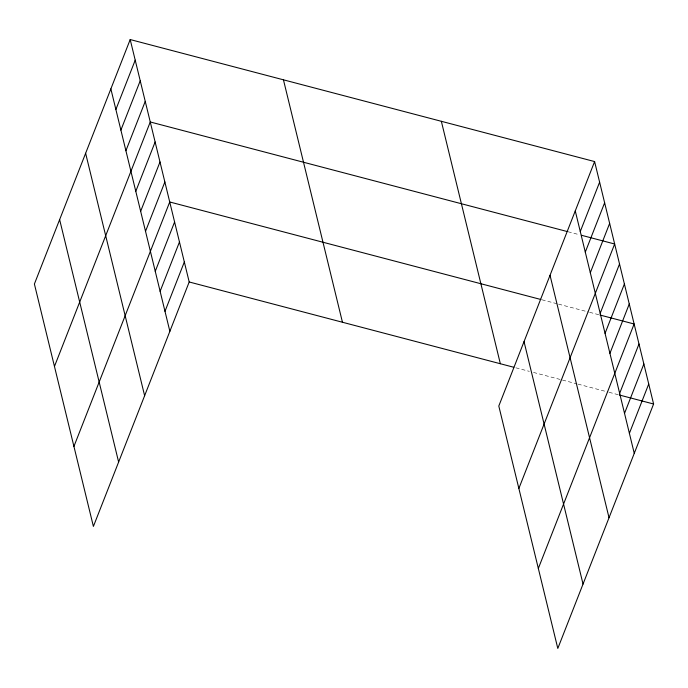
<?xml version="1.0" encoding="UTF-8"?>
<svg xmlns="http://www.w3.org/2000/svg" width="688" height="688" viewBox="0 0 688 688"><rect width="100%" height="100%" fill="white"/><g stroke="black" fill="none" stroke-linecap="round" stroke-linejoin="round"><path stroke-width="0.52" stroke-dasharray="3.44 2.58" d="M568.064 231.753L579.451 234.746M541.972 299.787L557.504 303.864M558.536 304.139L588.567 312.025M589.607 312.3L598.921 314.751M515.88 367.813L529.339 371.348M533.484 372.44L561.442 379.785M562.474 380.06L576.974 383.87M578.006 384.136L608.037 392.031M609.078 392.298L618.392 394.749"/><path stroke-width="1.03" d="M130.195 39.551L34.4 283.998L93.396 526.432L189.2 281.977L130.195 39.551L594.604 161.568L653.6 404.002L557.805 648.449L498.8 406.023L594.604 161.568M115.876 109.495L135.218 60.157M120.89 130.109L140.232 80.763M125.904 150.715L145.245 101.368M54.464 366.429L150.259 121.974L567.024 231.486M135.785 191.316L155.127 141.977M140.653 211.319L159.994 161.972M145.521 231.323L164.862 181.976M73.926 446.426L169.73 201.98L540.94 299.512M155.256 271.321L174.597 221.975M160.123 291.316L179.465 241.978M164.991 311.32L184.332 261.973M580.276 231.521L599.618 182.182M585.29 252.126L604.632 202.788M590.313 272.732L609.645 223.394M518.864 488.446L614.659 243.999L581.523 235.287M600.194 313.341L619.527 263.994M605.062 333.345L624.394 283.998M609.929 353.34L629.262 304.001M538.334 568.451L634.13 323.996L599.962 315.018M619.664 393.338L638.997 344M624.532 413.342L643.865 364.004M629.391 433.345L648.732 383.999M189.2 281.977L513.807 367.272M619.432 395.024L653.6 404.002M575.263 210.915L634.259 453.34M550.03 275.303L609.026 517.729M524.032 341.635L583.037 584.069M441.352 121.303L500.348 363.737M283.447 79.817L342.452 322.242M110.863 88.89L169.859 331.324M85.63 153.278L144.626 395.703M59.632 219.618L118.628 462.044"/></g></svg>
